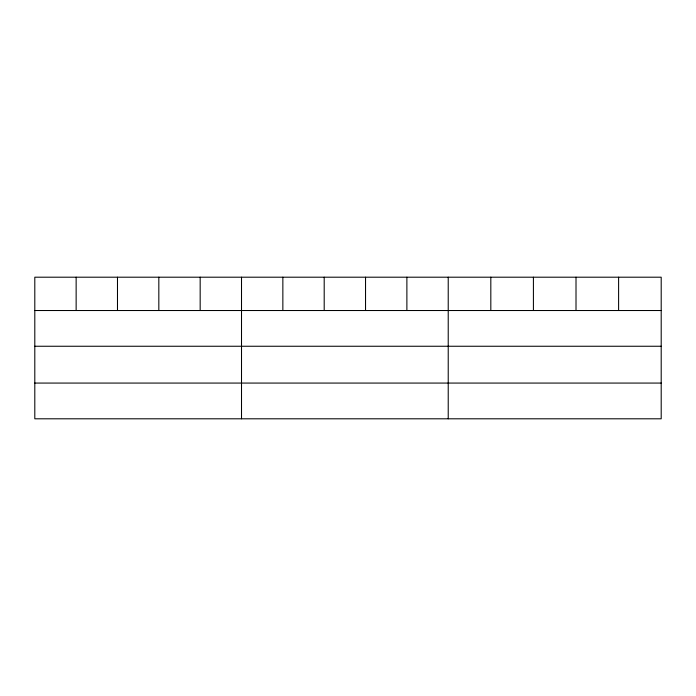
<?xml version="1.0" encoding="UTF-8"?>
<svg xmlns="http://www.w3.org/2000/svg" width="696" height="696" viewBox="0 0 696 696"><rect width="100%" height="100%" fill="white"/><g stroke="black" fill="none" stroke-linecap="round" stroke-linejoin="round"><path stroke-width="1.04" d="M661.2 346.251L661.2 277.199L34.8 277.199L34.8 418.801L661.2 418.801L661.2 346.251L34.8 346.251M34.8 310.52L661.2 310.52M34.8 383.07L661.2 383.07M618.605 277.199L618.605 310.52M576.01 277.199L576.01 310.52M533.414 277.199L533.414 310.52M490.819 277.199L490.819 310.52M448.224 277.199L448.224 418.801M406.882 277.199L406.882 310.52M365.539 277.199L365.539 310.52M324.197 277.199L324.197 310.52M282.854 277.199L282.854 310.52M241.512 277.199L241.512 418.801M200.17 277.199L200.17 310.52M158.827 277.199L158.827 310.52M117.485 277.199L117.485 310.52M76.142 277.199L76.142 310.52"/></g></svg>
